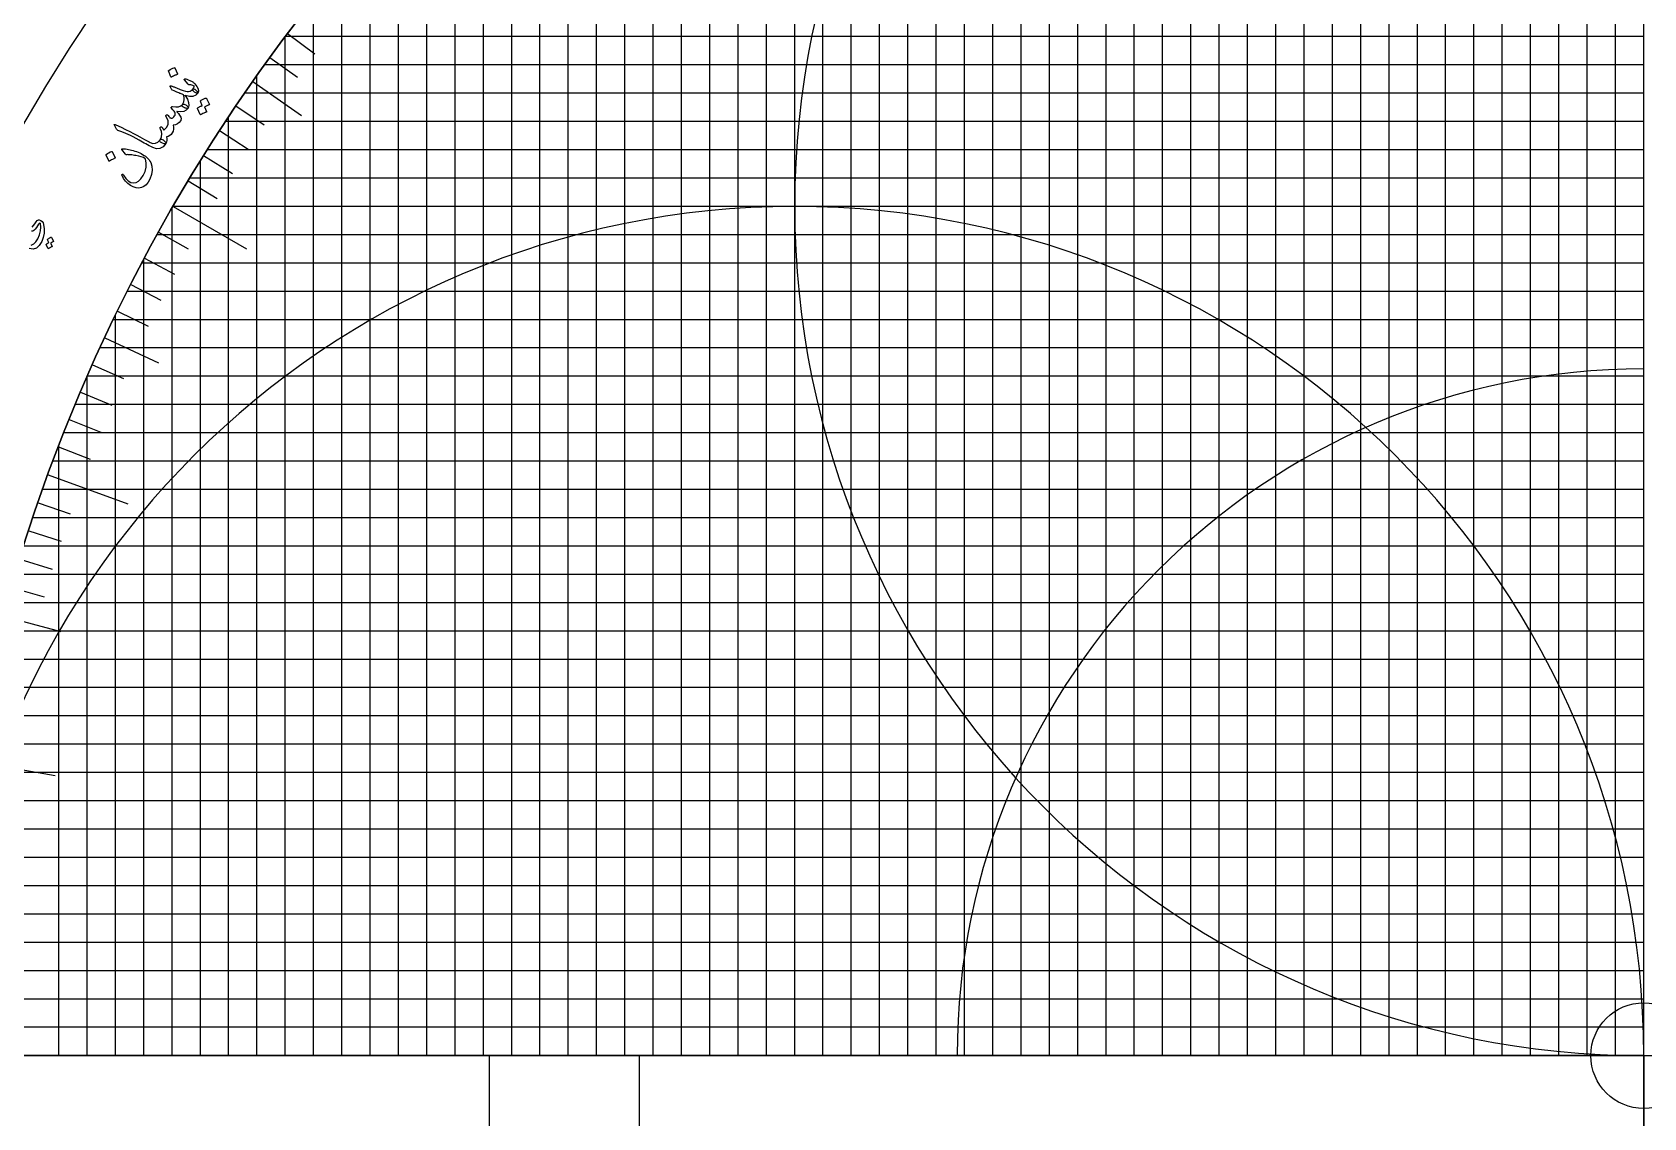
# Model space of a CAD drawing. Header units: millimetres. Extents: x -280 to 280, y -280 to 343.
# Drawn here: x -184.5 to 0, y -7.1 to 117.1 of the extents above; entities that cross this region are included whole.
import ezdxf

# ---------------------------------------------------------------- set-up
doc = ezdxf.new("R2010")
doc.units = ezdxf.units.MM
for name, color, linetype in [('CUT_INNER', 6, 'Continuous'), ('ENGRAVE', 7, 'Continuous'), ('ENGRAVE_FINE', 8, 'Continuous'), ('TEXT', 5, 'Continuous')]:
    doc.layers.add(name, color=color, linetype=linetype)

msp = doc.modelspace()

# ---------------------------------------------------------------- linework, layer by layer
at = {"layer": 'CUT_INNER'}
msp.add_circle((0, 0), 6.05, dxfattribs=at)
at = {"layer": 'ENGRAVE'}
for points in [[(-16.2, 0), (-16.2, 193.7238)], [(0, -194.4), (0, 194.4)], [(0, 0), (0, 194.4)], [(0, 0), (0, 194.4)], [(-32.4, 0), (-32.4, 191.681)], [(-48.6, 0), (-48.6, 188.227)], [(-64.8, 0), (-64.8, 183.2821)], [(-81, 0), (-81, 176.7211)], [(-97.2, 0), (-97.2, 168.3553)], [(-113.4, 0), (-113.4, 157.8981)], [(-129.6, 0), (-129.6, 144.8972)], [(-145.8, 0), (-145.8, 128.5835)], [(0, 113.4), (-157.8981, 113.4)], [(-159.2432, 111.5033), (-153.6696, 107.6006)], [(-162, 0), (-162, 107.4586)], [(0, 97.2), (-168.3553, 97.2)], [(-168.3553, 97.2), (-159.9376, 92.34)], [(-176.1862, 82.157), (-170.0197, 79.2815)], [(0, 81), (-176.7211, 81)], [(-178.2, 0), (-178.2, 77.6925)], [(-182.6762, 66.4887), (-173.5424, 63.1643)], [(0, 64.8), (-183.2821, 64.8)], [(-187.776, 50.3144), (-181.2038, 48.5534)], [(0, 48.6), (-188.227, 48.6)], [(-191.4466, 33.7572), (-181.8743, 32.0693)], [(0, 32.4), (-191.681, 32.4)], [(0, 16.2), (-193.7238, 16.2)], [(-194.4, 0), (194.4, 0)], [(0, 0), (-194.4, 0)], [(-132.192, 0), (-132.192, -132.192), (132.192, -132.192), (132.192, 0)], [(-132.192, 0), (-115.007, 0)], [(-115.007, 0), (-115.007, -115.007), (115.007, -115.007), (115.007, 0)], [(0, 0), (0, -132.192)], [(0, 0), (194.4, 0)]]:
    msp.add_lwpolyline(points, dxfattribs=at)
for radius in [274.4, 274.4, 267.4, 254.4, 254.4, 243.9, 224.4, 224.4, 213.9, 194.4, 194.4]:
    msp.add_circle((0, 0), radius, dxfattribs=at)
for centre, radius, start, end in [((0, 0), 194.4, 90, 180), ((0, 97.2), 97.2, 90, 270), ((0, 97.2), 97.2, 270, 90), ((-97.2, 0), 97.2, 0, 180), ((0, 0), 78.6044, 90, 180)]:
    msp.add_arc(centre, radius, start, end, dxfattribs=at)
at = {"layer": 'ENGRAVE_FINE'}
for points in [[(-12.96, 0), (-12.96, 193.9675)], [(-9.72, 0), (-9.72, 194.1568)], [(-6.48, 0), (-6.48, 194.292)], [(-3.24, 0), (-3.24, 194.373)], [(-29.16, 0), (-29.16, 192.2006)], [(-25.92, 0), (-25.92, 192.6643)], [(-22.68, 0), (-22.68, 193.0725)], [(-19.44, 0), (-19.44, 193.4256)], [(-38.88, 0), (-38.88, 190.4723)], [(-35.64, 0), (-35.64, 191.1051)], [(-45.36, 0), (-45.36, 189.0339)], [(-42.12, 0), (-42.12, 189.7822)], [(-55.08, 0), (-55.08, 186.4338)], [(-51.84, 0), (-51.84, 187.3605)], [(-58.32, 0), (-58.32, 185.4458)], [(-61.56, 0), (-61.56, 184.3956)], [(-71.28, 0), (-71.28, 180.8605)], [(-68.04, 0), (-68.04, 182.1041)], [(-74.52, 0), (-74.52, 179.5498)], [(-77.76, 0), (-77.76, 178.1705)], [(-87.48, 0), (-87.48, 173.6048)], [(-84.24, 0), (-84.24, 175.1998)], [(-90.72, 0), (-90.72, 171.9338)], [(-93.96, 0), (-93.96, 170.1848)], [(-100.44, 0), (-100.44, 166.4427)], [(-103.68, 0), (-103.68, 164.444)], [(-106.92, 0), (-106.92, 162.356)], [(-110.16, 0), (-110.16, 160.1753)], [(-116.64, 0), (-116.64, 155.52)], [(-119.88, 0), (-119.88, 153.0364)], [(-123.12, 0), (-123.12, 150.4421)], [(-126.36, 0), (-126.36, 147.7312)], [(-132.84, 0), (-132.84, 141.9327)], [(-136.08, 0), (-136.08, 138.8294)], [(-139.32, 0), (-139.32, 135.5776)], [(-142.56, 0), (-142.56, 132.1666)], [(-149.04, 0), (-149.04, 124.8136)], [(-152.28, 0), (-152.28, 120.8394)], [(0, 116.64), (-155.52, 116.64)], [(-155.52, 0), (-155.52, 116.64)], [(-155.2547, 116.9928), (-152.1496, 114.653)], [(-157.2729, 114.2655), (-154.1274, 111.9801)], [(-158.76, 0), (-158.76, 112.1901)], [(0, 110.16), (-160.1753, 110.16)], [(-161.1649, 108.7071), (-157.9416, 106.533)], [(-163.0376, 105.8778), (-159.7768, 103.7603)], [(0, 106.92), (-162.356, 106.92)], [(0, 103.68), (-164.444, 103.68)], [(-165.24, 0), (-165.24, 102.4066)], [(-164.8605, 103.0163), (-161.5633, 100.956)], [(-166.6333, 100.1234), (-163.3007, 98.1209)], [(0, 100.44), (-166.4427, 100.44)], [(-168.48, 0), (-168.48, 96.9838)], [(-170.0261, 94.247), (-166.6255, 92.3621)], [(0, 93.96), (-170.1848, 93.96)], [(0, 90.72), (-171.9338, 90.72)], [(-171.72, 0), (-171.72, 91.1241)], [(-171.645, 91.2653), (-168.2121, 89.44)], [(0, 87.48), (-173.6048, 87.48)], [(-173.2117, 88.2558), (-169.7474, 86.4906)], [(-174.7256, 85.2194), (-171.2311, 83.515)], [(0, 84.24), (-175.1998, 84.24)], [(-174.96, 0), (-174.96, 84.737)], [(0, 77.76), (-178.1705, 77.76)], [(-177.5932, 79.0696), (-174.0414, 77.4882)], [(-178.9461, 75.9581), (-175.3672, 74.439)], [(0, 74.52), (-179.5498, 74.52)], [(-180.2445, 72.8235), (-176.6397, 71.3671)], [(0, 71.28), (-180.8605, 71.28)], [(-181.488, 69.6667), (-177.8583, 68.2734)], [(-181.44, 0), (-181.44, 69.7917)], [(0, 68.04), (-182.1041, 68.04)], [(-183.8088, 63.2904), (-180.1326, 62.0246)], [(0, 61.56), (-184.3956, 61.56)], [(-184.8854, 60.0729), (-181.1877, 58.8714)], [(0, 58.32), (-185.4458, 58.32)], [(-185.9056, 56.8371), (-182.1875, 55.7003)], [(-186.8693, 53.5839), (-183.1319, 52.5122)], [(0, 55.08), (-186.4338, 55.08)], [(0, 51.84), (-187.3605, 51.84)], [(0, 45.36), (-189.0339, 45.36)], [(0, 42.12), (-189.7822, 42.12)], [(0, 38.88), (-190.4723, 38.88)], [(0, 35.64), (-191.1051, 35.64)], [(0, 29.16), (-192.2006, 29.16)], [(0, 25.92), (-192.6643, 25.92)], [(0, 22.68), (-193.0725, 22.68)], [(0, 19.44), (-193.4256, 19.44)], [(0, 12.96), (-193.9675, 12.96)], [(0, 9.72), (-194.1568, 9.72)], [(0, 6.48), (-194.292, 6.48)], [(0, 3.24), (-194.373, 3.24)]]:
    msp.add_lwpolyline(points, dxfattribs=at)
at = {"layer": 'TEXT'}
for points in [[(-168.8849, 112.7116), (-168.8878, 112.7264), (-168.8847, 112.7424), (-168.8758, 112.7597), (-168.8609, 112.7781), (-168.7128, 112.8797), (-168.5577, 112.9648), (-168.3956, 113.0335), (-168.2266, 113.0858), (-168.2051, 113.0875), (-168.1878, 113.0829), (-168.1746, 113.0721), (-168.1656, 113.0551), (-167.855, 112.3629), (-167.8506, 112.342), (-167.8582, 112.324), (-167.8778, 112.3089), (-167.9095, 112.2967), (-167.937, 112.2862), (-167.9791, 112.2688), (-168.0361, 112.2446), (-168.1077, 112.2135), (-168.1947, 112.1746), (-168.2977, 112.1271), (-168.4165, 112.0708), (-168.5513, 112.0058), (-168.5713, 111.9986), (-168.5866, 111.9985), (-168.5972, 112.0055), (-168.6031, 112.0196)], [(-168.4203, 110.4983), (-168.4506, 110.5207), (-168.4871, 110.5625), (-168.5299, 110.6236), (-168.5789, 110.7042), (-168.6229, 110.7848), (-168.6577, 110.8503), (-168.6833, 110.901), (-168.6997, 110.9367), (-168.7001, 110.9842), (-168.6775, 111.0089), (-168.6319, 111.0108), (-168.5633, 110.9899), (-168.5188, 110.9724), (-168.4653, 110.9521), (-168.4028, 110.9291), (-168.3313, 110.9034), (-168.2519, 110.8744), (-168.1656, 110.8414), (-168.0724, 110.8044), (-167.9722, 110.7635), (-167.5477, 110.6036), (-167.2039, 110.4826), (-166.9409, 110.4007), (-166.7585, 110.3579), (-166.577, 110.353), (-166.4154, 110.3889), (-166.2736, 110.4657), (-166.1516, 110.5833), (-166.1174, 110.6175), (-166.0778, 110.6405), (-166.033, 110.6525), (-165.9829, 110.6532), (-165.9251, 110.6426), (-165.8691, 110.6179), (-165.8148, 110.5791), (-165.7622, 110.5263), (-165.6358, 110.3953), (-165.5528, 110.2908), (-165.5133, 110.2127), (-165.5172, 110.161), (-165.763, 109.924), (-166.0863, 109.8046), (-166.4877, 109.8029), (-166.9672, 109.9187), (-166.9853, 109.9211), (-166.9948, 109.9192), (-166.9958, 109.9129), (-166.9882, 109.9022), (-166.725, 109.4856), (-166.5799, 109.1046), (-166.5529, 108.7592), (-166.6441, 108.4487), (-166.666, 108.421), (-166.6974, 108.4057), (-166.7383, 108.4029), (-166.7888, 108.4125), (-166.8555, 108.4352), (-166.9379, 108.4668), (-167.0359, 108.5073), (-167.1496, 108.5566), (-167.2518, 108.618), (-167.3081, 108.6897), (-167.3184, 108.7718), (-167.2828, 108.8644), (-167.1408, 109.1588), (-167.0753, 109.4417), (-167.0864, 109.7134), (-167.1741, 109.9739), (-167.1954, 109.9917), (-167.2472, 110.017), (-167.3296, 110.0496), (-167.4426, 110.0897), (-167.5125, 110.1144), (-167.5974, 110.1471), (-167.6973, 110.1878), (-167.8123, 110.2364), (-167.9422, 110.2922), (-168.0868, 110.3544), (-168.2462, 110.4231), (-168.4203, 110.4983)], [(-167.0486, 111.68), (-167.0795, 111.7243), (-167.0854, 111.7583), (-167.0664, 111.782), (-167.0224, 111.7953), (-166.9168, 111.7923), (-166.7857, 111.7645), (-166.6292, 111.7119), (-166.4472, 111.6345), (-166.356, 111.5909), (-166.2702, 111.5451), (-166.1896, 111.4971), (-166.1143, 111.4469), (-166.044, 111.3949), (-165.9784, 111.3417), (-165.9174, 111.2871), (-165.8612, 111.2313), (-165.6271, 110.9456), (-165.4917, 110.6721), (-165.4551, 110.4106), (-165.5172, 110.161), (-165.5582, 110.1309), (-165.6348, 110.1409), (-165.7471, 110.1909), (-165.895, 110.281), (-166.0353, 110.3825), (-166.1249, 110.4668), (-166.1636, 110.5337), (-166.1516, 110.5833), (-166.0909, 110.66), (-166.0329, 110.7499), (-165.9775, 110.853), (-165.9246, 110.9692), (-166.0834, 111.0335), (-166.2197, 111.0802), (-166.3334, 111.1091), (-166.4245, 111.1204), (-166.4977, 111.1261), (-166.5577, 111.1381), (-166.6045, 111.1567), (-166.6381, 111.1816)], [(-169.7949, 106.0587), (-169.8199, 106.1055), (-169.8358, 106.149), (-169.8424, 106.1894), (-169.8398, 106.2264), (-169.8283, 106.2579), (-169.8079, 106.2814), (-169.7789, 106.2969), (-169.7411, 106.3044), (-169.6994, 106.3002), (-169.6588, 106.2803), (-169.6191, 106.2449), (-169.5805, 106.1939), (-169.5638, 106.1638), (-169.5458, 106.1335), (-169.5268, 106.1032), (-169.5065, 106.0728), (-169.486, 106.0416), (-169.4664, 106.0091), (-169.4476, 105.9752), (-169.4297, 105.94), (-169.0762, 106.2757), (-168.9091, 106.6373), (-168.9281, 107.026), (-169.1334, 107.4423), (-169.1584, 107.4889), (-169.1747, 107.5313), (-169.1825, 107.5695), (-169.1816, 107.6034), (-169.1702, 107.6351), (-169.151, 107.6593), (-169.1241, 107.676), (-169.0893, 107.6853), (-169.0511, 107.6842), (-169.0138, 107.6698), (-168.9774, 107.6422), (-168.9419, 107.6014), (-168.8594, 107.4975), (-168.7859, 107.4169), (-168.7214, 107.3595), (-168.6659, 107.3255), (-168.5722, 107.3002), (-168.4761, 107.3122), (-168.3776, 107.3614), (-168.2767, 107.4478), (-168.188, 107.555), (-168.1309, 107.66), (-168.1054, 107.7626), (-168.1114, 107.863), (-168.1547, 107.9748), (-168.241, 108.1118), (-168.3702, 108.2739), (-168.5422, 108.4614), (-168.562, 108.4854), (-168.5689, 108.5138), (-168.5629, 108.5465), (-168.5441, 108.5835), (-168.5176, 108.6168), (-168.4886, 108.6384), (-168.457, 108.6483), (-168.423, 108.6465), (-168.0413, 108.5965), (-167.7235, 108.6172), (-167.4692, 108.7088), (-167.2782, 108.8715), (-167.2332, 108.9019), (-167.172, 108.9105), (-167.0947, 108.8972), (-167.0014, 108.8621), (-166.9048, 108.8174), (-166.8226, 108.7682), (-166.7546, 108.7144), (-166.7009, 108.6562), (-166.6569, 108.5949), (-166.632, 108.5411), (-166.6262, 108.4947), (-166.6395, 108.4558), (-166.8585, 108.2148), (-167.1401, 108.0691), (-167.4846, 108.0186), (-167.8922, 108.0631), (-167.9131, 108.0659), (-167.9238, 108.0609), (-167.9245, 108.0482), (-167.915, 108.0277), (-167.7547, 107.8318), (-167.6284, 107.6631), (-167.5364, 107.5215), (-167.4785, 107.4069), (-167.4503, 107.3046), (-167.4431, 107.2071), (-167.4567, 107.1142), (-167.4911, 107.0259), (-167.6572, 106.8), (-167.856, 106.6383), (-168.0877, 106.5408), (-168.3525, 106.5075), (-168.3012, 106.2697), (-168.3009, 106.0421), (-168.3515, 105.8245), (-168.4532, 105.6168), (-168.588, 105.4404), (-168.7426, 105.3097), (-168.9172, 105.2248), (-169.1118, 105.1855), (-169.0771, 104.9677), (-169.08, 104.7673), (-169.1205, 104.5842), (-169.1987, 104.4183), (-169.2666, 104.3757), (-169.3867, 104.3837), (-169.5588, 104.4422), (-169.7832, 104.5513), (-169.8429, 104.5987), (-169.8735, 104.659), (-169.875, 104.7323), (-169.8472, 104.8186), (-169.6983, 105.174), (-169.6398, 105.499), (-169.672, 105.7938), (-169.7949, 106.0587)], [(-165.2275, 109.2343), (-165.2306, 109.2489), (-165.2278, 109.2646), (-165.2192, 109.2815), (-165.2047, 109.2995), (-165.1332, 109.351), (-165.0605, 109.3985), (-164.9865, 109.442), (-164.9114, 109.4815), (-164.8343, 109.5173), (-164.7545, 109.5493), (-164.6721, 109.5776), (-164.5871, 109.6022), (-164.5653, 109.6034), (-164.5467, 109.5979), (-164.5313, 109.5858), (-164.519, 109.5669), (-164.2045, 108.8774), (-164.2035, 108.8636), (-164.2124, 108.8502), (-164.2313, 108.8371), (-164.2601, 108.8243), (-164.2831, 108.8177), (-164.3174, 108.8048), (-164.3628, 108.7856), (-164.4194, 108.76), (-164.4879, 108.7279), (-164.569, 108.6891), (-164.6628, 108.6436), (-164.7691, 108.5915), (-164.5257, 108.0525), (-164.5209, 108.0319), (-164.528, 108.0142), (-164.5472, 107.9995), (-164.5784, 107.9876), (-164.6054, 107.9773), (-164.6469, 107.9604), (-164.7029, 107.9368), (-164.7734, 107.9065), (-164.8589, 107.8686), (-164.96, 107.8222), (-165.0768, 107.7673), (-165.2092, 107.7038), (-165.227, 107.6999), (-165.2407, 107.702), (-165.2505, 107.7102), (-165.2563, 107.7246), (-165.5501, 108.4051), (-165.5532, 108.4197), (-165.5505, 108.4354), (-165.542, 108.4523), (-165.5276, 108.4704), (-165.4699, 108.5163), (-165.4103, 108.5585), (-165.3488, 108.5968), (-165.2852, 108.6313), (-165.2202, 108.6623), (-165.1541, 108.6901), (-165.0869, 108.7146), (-165.0187, 108.7359)], [(-175.0746, 106.498), (-175.0876, 106.5255), (-175.0939, 106.5477), (-175.0935, 106.5646), (-175.0865, 106.5762), (-175.0663, 106.588), (-175.0282, 106.5864), (-174.9723, 106.5713), (-174.8986, 106.5429), (-174.3214, 106.2746), (-173.7919, 106.0198), (-173.3098, 105.7785), (-172.8753, 105.5508), (-172.5072, 105.3502), (-172.1772, 105.1708), (-171.885, 105.0126), (-171.6307, 104.8756), (-171.4145, 104.7593), (-171.2368, 104.6635), (-171.0975, 104.5879), (-170.9966, 104.5328), (-170.664, 104.4174), (-170.3616, 104.4267), (-170.0895, 104.5604), (-169.8472, 104.8186), (-169.7749, 104.8873), (-169.6921, 104.9086), (-169.5987, 104.8824), (-169.4949, 104.8089), (-169.3454, 104.6702), (-169.2463, 104.5588), (-169.1973, 104.4749), (-169.1987, 104.4183), (-169.5085, 104.038), (-169.8609, 103.8336), (-170.2565, 103.8051), (-170.6957, 103.9529), (-170.8888, 104.0516), (-171.0814, 104.1519), (-171.2737, 104.2538), (-171.4657, 104.3573), (-171.6576, 104.462), (-171.8496, 104.5673), (-172.0418, 104.6734), (-172.2343, 104.7802), (-172.6009, 104.9845), (-172.9352, 105.1616), (-173.2371, 105.3113), (-173.5067, 105.4338), (-173.7698, 105.5446), (-174.052, 105.6595), (-174.3536, 105.7782), (-174.6743, 105.9009), (-174.7306, 105.9256), (-174.7773, 105.9558), (-174.8144, 105.9915), (-174.8419, 106.0328)], [(-176.0282, 103.0831), (-176.0319, 103.0977), (-176.0298, 103.1139), (-176.0218, 103.1317), (-176.008, 103.1511), (-175.8657, 103.2619), (-175.7155, 103.3566), (-175.5574, 103.4353), (-175.3914, 103.4979), (-175.37, 103.5009), (-175.3524, 103.4974), (-175.3387, 103.4874), (-175.3287, 103.4709), (-174.979, 102.7966), (-174.9733, 102.7758), (-174.9799, 102.7573), (-174.9987, 102.741), (-175.0297, 102.7269), (-175.0565, 102.7147), (-175.0977, 102.6947), (-175.1532, 102.667), (-175.2231, 102.6315), (-175.3078, 102.5872), (-175.408, 102.5333), (-175.5236, 102.4697), (-175.6547, 102.3964), (-175.6743, 102.3879), (-175.6896, 102.3869), (-175.7006, 102.3933), (-175.7072, 102.4071)], [(-174.126, 103.8055), (-173.9666, 103.7939), (-173.8028, 103.7771), (-173.6347, 103.7551), (-173.4623, 103.728), (-173.2852, 103.6941), (-173.103, 103.6522), (-172.9158, 103.6022), (-172.7236, 103.544), (-172.5357, 103.4803), (-172.354, 103.4091), (-172.1787, 103.3305), (-172.0097, 103.2445), (-171.8464, 103.1509), (-171.6886, 103.0493), (-171.536, 102.9399), (-171.3888, 102.8226), (-171.2421, 102.6866), (-171.1156, 102.5456), (-171.0093, 102.3997), (-170.9232, 102.2488), (-170.7759, 101.8236), (-170.7443, 101.3621), (-170.8282, 100.8642), (-171.027, 100.3291), (-171.2236, 99.9733), (-171.45, 99.6931), (-171.7066, 99.4882), (-171.9936, 99.3587), (-172.2944, 99.3099), (-172.6001, 99.3325), (-172.9109, 99.4269), (-173.2267, 99.5933), (-173.5303, 99.8233), (-173.794, 100.093), (-174.0176, 100.4024), (-174.2009, 100.7517), (-174.2171, 100.7997), (-174.2192, 100.8384), (-174.2071, 100.8677), (-174.181, 100.8875), (-174.144, 100.8987), (-174.1079, 100.887), (-174.0728, 100.8525), (-174.0387, 100.7953), (-173.7806, 100.4033), (-173.5048, 100.1242), (-173.2118, 99.9575), (-172.9017, 99.9028), (-172.5981, 99.9543), (-172.3123, 100.1093), (-172.0443, 100.3678), (-171.7933, 100.7298), (-171.5694, 101.2139), (-171.4492, 101.6925), (-171.4329, 102.1663), (-171.5206, 102.6357), (-171.5263, 102.6478), (-171.5377, 102.6607), (-171.5547, 102.6746), (-171.5773, 102.6894), (-171.7656, 102.7879), (-172.0008, 102.8762), (-172.2829, 102.9542), (-172.6119, 103.0215), (-172.781, 103.0494), (-172.9396, 103.0734), (-173.0875, 103.0935), (-173.2248, 103.1096), (-173.3513, 103.121), (-173.4668, 103.1271), (-173.5714, 103.1278), (-173.6649, 103.1232), (-173.7125, 103.1229), (-173.7519, 103.1302), (-173.7831, 103.145), (-173.8061, 103.1674), (-174.2136, 103.7081), (-174.2327, 103.7475), (-174.2244, 103.7769), (-174.1889, 103.7962), (-174.126, 103.8055)], [(-182.7415, 93.382), (-182.7446, 93.3914), (-182.744, 93.402), (-182.7395, 93.4138), (-182.7313, 93.4268), (-182.6878, 93.4662), (-182.6431, 93.503), (-182.5974, 93.5373), (-182.5506, 93.5691), (-182.5023, 93.5984), (-182.4519, 93.6256), (-182.3994, 93.6505), (-182.3449, 93.6732), (-182.3306, 93.6756), (-182.3179, 93.6733), (-182.3067, 93.6664), (-182.2972, 93.6549), (-182.0372, 93.2217), (-182.0355, 93.2126), (-182.0404, 93.203), (-182.052, 93.1929), (-182.0701, 93.1823), (-182.0849, 93.1762), (-182.1066, 93.1651), (-182.1353, 93.149), (-182.1709, 93.1278), (-182.2139, 93.1014), (-182.2647, 93.0697), (-182.3235, 93.0326), (-182.3901, 92.9902), (-182.1891, 92.6509), (-182.1843, 92.6376), (-182.1878, 92.6254), (-182.1994, 92.6142), (-182.2193, 92.604), (-182.2364, 92.5952), (-182.2626, 92.5809), (-182.298, 92.5611), (-182.3425, 92.5359), (-182.3964, 92.5045), (-182.4601, 92.4663), (-182.5335, 92.4213), (-182.6166, 92.3696), (-182.6281, 92.3657), (-182.6373, 92.3661), (-182.6444, 92.3709), (-182.6493, 92.3799), (-182.8937, 92.8094), (-182.8969, 92.8188), (-182.8962, 92.8294), (-182.8918, 92.8412), (-182.8836, 92.8542), (-182.8488, 92.8888), (-182.8124, 92.9211), (-182.7745, 92.951), (-182.735, 92.9785), (-182.6942, 93.0038), (-182.6524, 93.0271), (-182.6098, 93.0483), (-182.5661, 93.0674)]]:
    msp.add_lwpolyline(points, close=True, dxfattribs=at)
for points in [[(-184.4947, 94.844), (-184.3437, 95.0031), (-184.1912, 95.2293), (-184.0429, 95.4536), (-183.9074, 95.6021), (-183.7849, 95.6747), (-183.6755, 95.6717), (-183.4903, 95.5811), (-183.3462, 95.4606), (-183.2431, 95.3101), (-183.181, 95.1297), (-183.1181, 94.6276), (-183.1335, 94.1364), (-183.2273, 93.6557), (-183.3994, 93.185), (-183.6789, 92.7175), (-184.0092, 92.4286), (-184.3914, 92.3183), (-184.8258, 92.3867)], [(-184.5897, 92.7791), (-184.3058, 92.9069), (-184.0601, 93.1398), (-183.8522, 93.4778), (-183.658, 93.9478), (-183.5429, 94.402), (-183.5068, 94.8407), (-183.55, 95.2644), (-183.5577, 95.2925), (-183.5715, 95.3088), (-183.5914, 95.3132), (-183.6176, 95.3058), (-183.6849, 95.2557), (-183.7727, 95.1537), (-183.881, 94.9997), (-184.0095, 94.7937), (-184.1491, 94.5885), (-184.2858, 94.4474), (-184.4196, 94.3702), (-184.5508, 94.3571)]]:
    msp.add_lwpolyline(points, dxfattribs=at)

doc.saveas('drawing.dxf')
